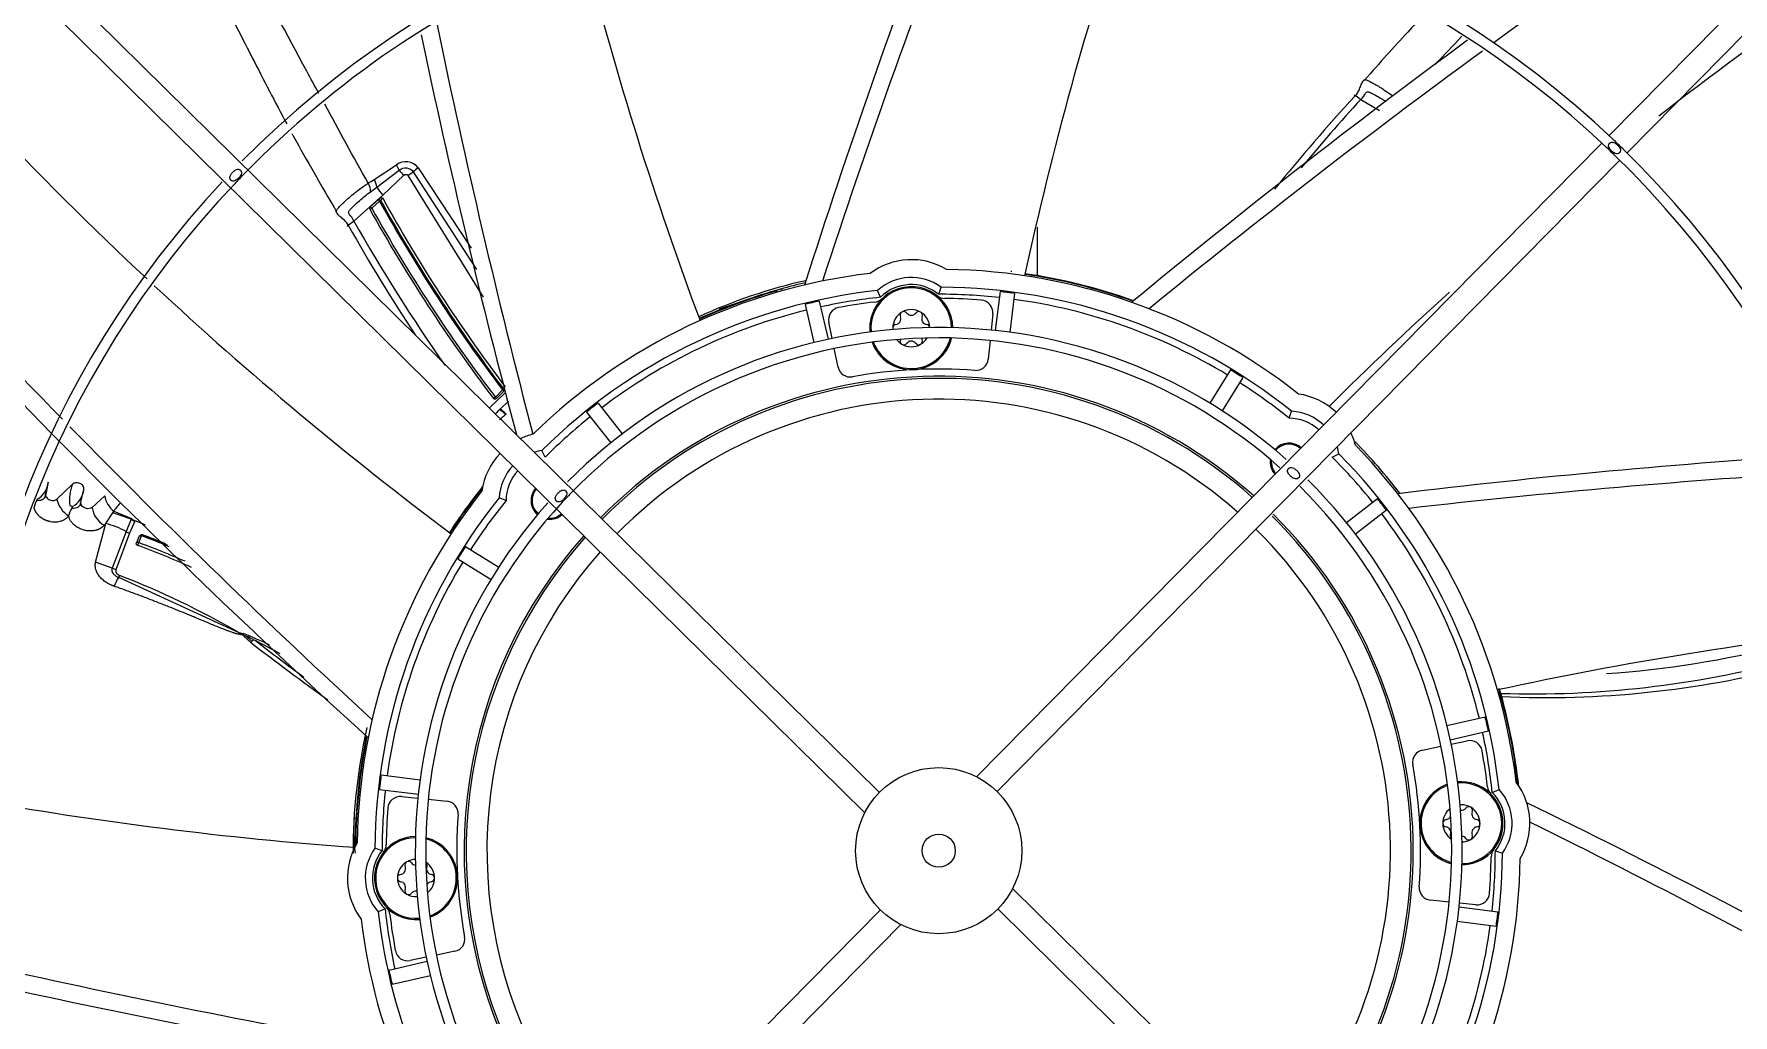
# Model space of a CAD drawing. Header units: millimetres. Extents: x 113490 to 142599, y -20467 to 115.
# Drawn here: x 122741.5 to 123150.5, y -10328.6 to -10092.3 of the extents above; entities that cross this region are included whole.
import ezdxf

# ---------------------------------------------------------------- set-up
doc = ezdxf.new("R2010")
doc.units = ezdxf.units.MM
doc.layers.add('DV3_0', color=7, linetype='Continuous')

msp = doc.modelspace()

# ---------------------------------------------------------------- linework, layer by layer
at = {"layer": 'DV3_0', "color": 7, "linetype": 'Continuous', "lineweight": 15}
for p, q in [((122599.01, -9942.2), (122941.44, -10279.87)), ((122945, -10274.95), (122606.7, -9941.35)), ((123273.36, -9961.9), (123120.62, -10116.79)), ((123124.94, -10120.95), (123277.66, -9966.08)), ((123060.85, -10108.08), (123065.33, -10110.72)), ((123118.86, -10118.57), (122968.36, -10271.19)), ((122973.28, -10274.75), (123123.19, -10122.73)), ((122823.32, -10127.36), (122828.69, -10123.81)), ((122823.97, -10129.23), (122829.33, -10125.08)), ((122825.41, -10131.1), (122830.5, -10126.33)), ((122831.43, -10126.36), (122849.58, -10155.67)), ((122832.72, -10125.48), (122847.95, -10148.99)), ((122833.94, -10124.57), (122846.71, -10143.89)), ((122822.44, -10130.33), (122823.97, -10129.23)), ((122818.46, -10137.37), (122825.41, -10131.1)), ((122822.41, -10133.87), (122824.29, -10132.14)), ((122822.77, -10134.29), (122824.64, -10132.57)), ((122824.64, -10132.57), (122824.9, -10132.4)), ((122824.9, -10132.4), (122825.39, -10131.88)), ((122983.05, -10150.52), (122983.05, -10138.81)), ((122917.64, -10154.77), (122906.4, -10158.56)), ((122945.23, -10155.72), (122944.48, -10154.09)), ((122959.24, -10154.99), (122959.81, -10153.29)), ((122974.01, -10154.36), (122972.86, -10163.73)), ((122977.48, -10154.79), (122976.33, -10164.15)), ((122927.07, -10157.43), (122929.19, -10166.63)), ((122930.48, -10156.64), (122932.6, -10165.84)), ((122933.58, -10165.63), (122932.77, -10161.75)), ((122972.26, -10159.68), (122971.86, -10163.62)), ((122971.61, -10166.11), (122971.16, -10170.63)), ((122935.01, -10172.52), (122934.09, -10168.08)), ((123029.52, -10173.21), (123024.52, -10181.22)), ((123032.49, -10175.07), (123027.49, -10183.07)), ((122854.84, -10178.74), (122851.1, -10182.35)), ((122854.24, -10177.99), (122852.52, -10179.76)), ((122854.53, -10178.31), (122852.8, -10180.09)), ((122855.67, -10180.74), (122853.66, -10182.64)), ((122855.08, -10183.83), (122854.98, -10183.95)), ((122874.48, -10183.35), (122880.29, -10190.79)), ((122877.24, -10181.2), (122883.05, -10188.63)), ((123043.57, -10184.85), (123044.19, -10183.17)), ((122864.48, -10194.24), (122863.69, -10192.63)), ((123053.99, -10194.24), (123055.6, -10193.44)), ((122744.87, -10200.22), (122744.27, -10203.11)), ((122742.23, -10204.34), (122742.13, -10204.55)), ((122744.05, -10203.98), (122744.52, -10201.74)), ((122746.99, -10204.3), (122750.72, -10200.74)), ((122752.54, -10205.85), (122753.06, -10203.56)), ((122752.75, -10205.07), (122753.43, -10202)), ((122758.53, -10203.56), (122755.45, -10206.33)), ((122855.1, -10204.66), (122853.42, -10204.04)), ((123064.88, -10204.23), (123057.44, -10210.05)), ((122750.07, -10205.83), (122750.72, -10206.12)), ((122750.72, -10206.12), (122750.54, -10206.48)), ((122758.71, -10210.22), (122760.41, -10207.65)), ((122760.68, -10207.22), (122764.92, -10209.01)), ((123067.03, -10206.99), (123059.6, -10212.8)), ((122763.66, -10212.15), (122760.24, -10220.94)), ((122764.44, -10212.56), (122761.16, -10221.35)), ((122764.87, -10209.15), (122763.66, -10212.15)), ((122765.69, -10209.62), (122764.44, -10212.56)), ((122764.92, -10209.01), (122764.87, -10209.15)), ((122764.93, -10208.97), (122764.92, -10209.01)), ((122765.72, -10209.54), (122765.69, -10209.62)), ((122765.73, -10209.53), (122765.72, -10209.54)), ((122766.1, -10214.95), (122766.8, -10213.34)), ((122766.66, -10214.79), (122767.36, -10213.18)), ((122767.43, -10213.05), (122767.54, -10212.89)), ((122845.32, -10215.74), (122853.32, -10220.74)), ((122760.24, -10220.94), (122756.3, -10219.49)), ((122761.16, -10221.35), (122760.24, -10220.94)), ((122843.46, -10218.71), (122851.47, -10223.71)), ((122762.07, -10222.69), (122761.78, -10223.16)), ((122791.91, -10237.16), (122792.08, -10237.39)), ((122792.19, -10237.2), (122792.27, -10237.29)), ((122792.19, -10237.2), (122792.34, -10237.26)), ((122792.34, -10237.26), (122792.5, -10237.32)), ((122792.5, -10237.32), (122793.88, -10238.61)), ((122792.08, -10237.39), (122793.62, -10238.83)), ((123090.8, -10256.82), (123081.6, -10258.94)), ((123091.59, -10260.23), (123082.39, -10262.35)), ((123075.71, -10264.76), (123080.15, -10263.84)), ((123082.6, -10263.33), (123086.48, -10262.52)), ((122825.03, -10270.75), (122834.4, -10271.9)), ((122824.61, -10274.22), (122833.98, -10275.37)), ((122829.93, -10275.97), (122833.87, -10276.37)), ((122836.36, -10276.62), (122840.87, -10277.07)), ((123092.5, -10274.99), (123094.14, -10274.23)), ((122825.24, -10288.99), (122823.54, -10288.42)), ((123093.24, -10288.99), (123094.94, -10289.57)), ((123286.33, -10603.11), (122977.04, -10298.11)), ((123082.12, -10301.36), (123077.6, -10300.91)), ((123093.87, -10303.76), (123084.5, -10302.61)), ((123088.55, -10302.01), (123084.6, -10301.61)), ((122945.2, -10303.23), (122611.6, -10641.53)), ((122612.45, -10649.21), (122950.11, -10306.79)), ((122825.97, -10303), (122824.34, -10303.75)), ((122973.48, -10303.03), (123282.15, -10607.41)), ((123093.44, -10307.23), (123084.07, -10306.08)), ((122835.88, -10314.65), (122832, -10315.46)), ((122842.77, -10313.22), (122838.33, -10314.14)), ((122826.89, -10317.75), (122836.09, -10315.63)), ((122827.68, -10321.16), (122836.87, -10319.04))]:
    msp.add_line(p, q, dxfattribs=at)
at = {"layer": 'DV3_0', "color": 7, "linetype": 'Continuous', "lineweight": 20}
for p, q in [((122831.43, -10126.36), (122832.72, -10125.48)), ((122976.74, -10149.58), (122976.74, -10149.38)), ((122920.07, -10154.21), (122920.03, -10154.07)), ((122853.66, -10182.64), (122853.52, -10182.78)), ((122760.4, -10207.65), (122760.68, -10207.22)), ((122764.87, -10209.15), (122760.41, -10207.65)), ((122756.3, -10219.49), (122758.71, -10210.22)), ((122761.78, -10223.16), (122790.78, -10236.48)), ((122790.78, -10236.48), (122790.77, -10236.89)), ((122790.78, -10236.48), (122791.32, -10236.78)), ((122790.78, -10236.48), (122791.88, -10236.69)), ((122791.32, -10236.78), (122791.87, -10237.09)), ((122791.87, -10237.09), (122791.88, -10236.69)), ((122791.87, -10237.09), (122791.91, -10237.16)), ((122792.01, -10237.14), (122791.91, -10237.16)), ((122792.01, -10237.14), (122792.19, -10237.2)), ((122792.27, -10237.29), (122792.08, -10237.39)), ((122792.34, -10237.26), (122792.27, -10237.29)), ((122793.88, -10238.61), (122793.62, -10238.83)), ((122794.37, -10238.18), (122794.74, -10238.37))]:
    msp.add_line(p, q, dxfattribs=at)
at = {"layer": 'DV3_0', "color": 7, "linetype": 'Continuous', "lineweight": 15}
for radius in [20, 4]:
    msp.add_circle((122959.24, -10288.99), radius, dxfattribs=at)
for centre, radius, start, end in [((122959.24, -10288.99), 551.5, 105.4775, 164.5225), ((122959.24, -10288.99), 551.5, 15.4775, 74.5225), ((124224.63, -11647.12), 1921.39, 122.74609, 126.08801), ((122959.24, -10288.99), 236, 46.5586, 135.2674), ((122959.24, -10288.99), 233.5, 90, 135.7261), ((124680.83, -10712.04), 1840.9, 159.13473, 162.31372), ((124758.01, -10747.41), 1921.39, 158.90776, 161.94183), ((122959.24, -10288.99), 233.5, 46.5418, 90), ((123668.25, -10800.46), 872.22, 121.56134, 127.88902), ((123832.24, -10335.96), 872.25, 161.57137, 167.7255), ((123364.63, -9514.4), 872.25, 219.6863, 226.90224), ((123719.05, -9856.53), 872.25, 194.34102, 200.4525), ((124636.57, -9714.08), 1841.22, 191.86002, 194.94133), ((124720.31, -9702.15), 1921.39, 191.64948, 194.66814), ((124178.82, -11575.64), 1840.9, 126.39449, 129.58672), ((124224.63, -11647.12), 1921.39, 126.18988, 129.21483), ((124123.48, -8843.21), 1921.39, 220.9289, 224.29797), ((124059.25, -8898.73), 1840.9, 220.96503, 227.76772), ((123361.32, -10386.86), 411.46, 137.1813, 141.3215), ((123371.1, -10392.88), 421.15, 137.4489, 140.4249), ((122959.24, -10288.99), 236, 45.7307, 46.5586), ((122959.24, -10288.99), 233.5, 45.8392, 46.5418), ((122959.24, -10288.99), 233.5, 316.4663, 45.8392), ((122959.24, -10288.99), 236, 45.7088, 45.7307), ((122959.24, -10288.99), 236, 317.0271, 45.7088), ((122959.24, -10288.99), 233.5, 135.7261, 136.5342), ((122823.71, -10127.11), 5.97, 19.9095, 33.5903), ((122841.5, -10114.89), 15.87, 219.9344, 226.1383), ((122844.09, -10139.4), 17.97, 124.3919, 129.2551), ((122959.24, -10288.99), 236, 136.9648, 225.2631), ((122959.24, -10288.99), 233.5, 136.5342, 225.7814), ((122716.54, -9957.18), 200.9, 301.6287, 302.1063), ((122819.24, -10130.05), 3.21, 354.9769, 34.2701), ((122839.37, -10118.86), 18.56, 213.9567, 221.2472), ((122822.77, -10134.28), 0.539, 130.9762, 206.9336), ((123158.77, -9947.17), 385.12, 209.1088, 217.2094), ((122826.58, -10130.65), 5.27, 217.7216, 223.716), ((123159.04, -9946.84), 384.98, 209.1375, 217.2314), ((122827.02, -10130.23), 3.34, 214.9281, 224.3802), ((123159.95, -9946.43), 383.51, 209.0348, 217.1413), ((123159.79, -9946.66), 382.95, 209.013, 217.1255), ((123159.15, -9947.51), 381.29, 208.9171, 217.0601), ((123172.53, -9940.06), 406.98, 209.179, 213.5123), ((123181.67, -9932.38), 417.06, 209.4401, 215.09), ((122952.64, -10163.16), 16.5, 59.1138, 126.8862), ((122959.24, -10288.99), 140, 96.7677, 134.2323), ((122952.64, -10163.16), 12.2, 54.0148, 131.9852), ((122959.24, -10288.99), 140, 51.7677, 89.2323), ((122959.24, -10288.99), 140.5, 70.6035, 81.4839), ((123364.63, -9514.4), 872.25, 227.0594, 233.1795), ((122959.24, -10288.99), 135.7, 96.2429, 134.7571), ((122955.49, -10277.69), 129.1, 102.6466, 114.718), ((122959.24, -10288.99), 140.5, 106.2061, 114.2129), ((122959.24, -10288.99), 140.5, 103.2172, 105.6896), ((122952.64, -10163.16), 10, 0.7258, 185.2742), ((122952.64, -10163.16), 10.5, 51.1098, 134.8902), ((122960.75, -10153), 3, 231.432, 269.3637), ((122959.24, -10288.99), 134, 83.7483, 90.0009), ((122959.24, -10288.99), 135.7, 51.2429, 89.7571), ((123668.25, -10800.46), 872.22, 132.21456, 134.84001), ((122959.24, -10288.99), 134, 103.7483, 127.2517), ((122959.24, -10288.99), 134, 95.9991, 102.2517), ((122935.71, -10161.14), 3, 100.4277, 191.75), ((122959.24, -10288.99), 133, 96.6363, 100.4277), ((122943.52, -10153.9), 3, 276.6363, 314.568), ((122952.64, -10163.16), 4.47, 120, 180), ((122950.85, -10160.06), 0.895, 120, 202.4776), ((122952.64, -10163.16), 4.48, 90, 120), ((122950.85, -10160.06), 0.895, 37.5224, 120), ((122952.64, -10158.69), 1.36, 217.5224, 322.4776), ((122952.64, -10163.16), 4.47, 60, 90), ((122954.43, -10160.06), 0.895, 60, 142.4776), ((122952.64, -10163.16), 4.48, 1.9825, 60), ((122954.43, -10160.06), 0.895, 337.5224, 60), ((122959.24, -10288.99), 133, 85.5723, 89.3637), ((122969.27, -10159.38), 3, 354.25, 85.5723), ((122959.24, -10288.99), 134, 58.7483, 82.2517), ((122959.24, -10288.99), 126, 48.3991, 135.1791), ((122949.06, -10163.16), 0.895, 97.5224, 180), ((122952.64, -10163.16), 4.47, 180, 184.0175), ((122949.06, -10163.16), 0.895, 180, 200.2402), ((122948.77, -10160.93), 1.36, 277.5224, 22.4776), ((122956.52, -10160.93), 1.36, 157.5224, 262.4776), ((122956.22, -10163.16), 0.895, 9.9487, 82.4776), ((122959.24, -10288.99), 123.5, 90, 135.9997), ((122952.64, -10163.16), 10, 199.6905, 346.3095), ((122952.64, -10163.16), 4.47, 217.8113, 240), ((122950.85, -10166.26), 0.895, 157.5224, 240), ((122948.77, -10165.4), 1.36, 337.5224, 341.5363), ((122950.85, -10166.26), 0.895, 240, 322.4776), ((122952.64, -10163.16), 4.48, 240, 300), ((122952.64, -10167.64), 1.36, 37.5224, 142.4776), ((122954.43, -10166.26), 0.895, 217.5224, 300), ((122952.64, -10163.16), 4.48, 300, 328.1887), ((122954.43, -10166.26), 0.895, 300, 22.4776), ((122956.52, -10165.4), 1.36, 186.618, 202.4776), ((122959.24, -10288.99), 123.5, 48.3006, 90), ((122968.17, -10170.33), 3, 265.6946, 354.25), ((122959.24, -10288.99), 114.25, 48.4114, 135.4011), ((122959.24, -10288.99), 113.75, 48.4247, 135.4011), ((122937.95, -10171.91), 3, 191.75, 280.3054), ((122959.24, -10288.99), 116, 85.6946, 100.3054), ((122852.43, -10179.75), 0.498, 218.6541, 318.3291), ((122851.85, -10175), 3.83, 308.5921, 312.9567), ((122959.24, -10288.99), 134, 50.9991, 57.2517), ((123043.55, -10195.35), 16.5, 46.3964, 81.8862), ((122850.64, -10187.86), 5.84, 42.0523, 60.4649), ((122850.05, -10188.42), 6.81, 42.3918, 58.0521), ((123043.55, -10195.35), 12.2, 46.7471, 86.9852), ((124123.48, -8843.21), 1921.39, 224.37443, 227.39583), ((122959.24, -10288.99), 134, 128.7483, 135.0009), ((123043.55, -10195.35), 10.5, 46.9653, 89.8902), ((122865.6, -10204.68), 16.5, 104.1138, 115.0288), ((123043.55, -10195.35), 4.5, 49.0529, 138), ((123043.55, -10195.35), 4.25, 49.2681, 138.9663), ((123043.55, -10195.35), 12.2, 9.0148, 17.4816), ((123043.55, -10195.35), 16.5, 14.1138, 25.142), ((122959.24, -10288.99), 140.5, 37.8001, 44.5323), ((122959.24, -10288.99), 140, 6.7677, 44.2323), ((122865.6, -10204.68), 16.5, 136.3964, 171.8862), ((122865.6, -10204.68), 12.2, 136.7471, 176.9852), ((122865.6, -10204.68), 12.2, 99.0148, 107.4816), ((123043.55, -10195.35), 4.5, 172.604, 221.7492), ((123043.55, -10195.35), 4.25, 174.8173, 221.5341), ((122959.24, -10288.99), 134, 38.7483, 45.0009), ((122959.24, -10288.99), 135.7, 6.2429, 44.7571), ((123289.61, -12030.74), 1840.9, 93.67624, 96.85972), ((122739.69, -10199.81), 5.2, 299.2753, 355.4657), ((122865.6, -10204.68), 10.5, 136.9653, 179.8902), ((122959.24, -10288.99), 126, 318.4756, 45.1616), ((123289.5, -12115.65), 1921.39, 93.4677, 96.48783), ((122747.37, -10207.5), 6.02, 150.6073, 169.7649), ((122753.01, -10203.12), 6.14, 191.0857, 238.4637), ((122761.09, -10204.67), 11.09, 159.2633, 186.0082), ((122748.28, -10201.56), 5.17, 298.1501, 355.1477), ((122764.1, -10202.74), 5.64, 188.4366, 232.6429), ((122959.24, -10288.99), 140, 141.7677, 179.2323), ((122959.24, -10288.99), 135.7, 141.2429, 179.7571), ((122959.24, -10288.99), 140.5, 141.3912, 146.9012), ((122865.6, -10204.68), 4.5, 138, 228), ((122865.6, -10204.68), 4.25, 139.2681, 228.9663), ((122959.24, -10288.99), 123.5, 135.9997, 137.2092), ((122959.24, -10288.99), 123.5, 317.6348, 45.2819), ((122755.83, -10209.65), 6.17, 149.0264, 167.8628), ((122761.23, -10205.58), 5.82, 187.3222, 240.049), ((122959.24, -10288.99), 126, 138.321, 225.2028), ((122959.24, -10288.99), 123.5, 137.2092, 226.1082), ((122959.24, -10288.99), 134, 140.9991, 147.2517), ((122865.6, -10204.68), 4.5, 263.0148, 311.7492), ((122865.6, -10204.68), 4.25, 264.8173, 311.5341), ((122959.24, -10288.99), 113.75, 318.4247, 45.086), ((122959.24, -10288.99), 114.25, 0, 45.1695), ((122959.24, -10288.99), 134, 13.7483, 37.2517), ((122914.59, -10357.26), 214.29, 136.6703, 136.8213), ((122681.67, -10423), 229.43, 67.8122, 68.5066), ((122771.33, -10216.9), 5.12, 155.7254, 163.7053), ((122690.22, -10419.55), 217.85, 65.8506, 69.5295), ((122690.36, -10419.28), 218.26, 66.3808, 69.5382), ((122767.26, -10213.5), 0.483, 68.6251, 160.5796), ((122768.19, -10213.54), 0.903, 146.9279, 156.6786), ((122691.49, -10414.99), 215.6, 67.4926, 69.3956), ((122691.64, -10414.44), 215.18, 67.5838, 69.3759), ((122692.01, -10412.97), 213.86, 67.6827, 69.3175), ((122959.24, -10288.99), 114.25, 138.4114, 204.5312), ((122959.24, -10288.99), 113.75, 138.4247, 203.2684), ((122959.24, -10288.99), 134, 148.7483, 172.2517), ((122792.11, -10239.7), 34.54, 151.3925, 155.3449), ((122791.02, -10240.12), 3.15, 71.5892, 74.3028), ((123279.17, -11102.61), 872.25, 96.10944, 102.2715), ((123104.98, -10016.98), 229.83, 273.7436, 284.4718), ((123102.03, -10010.5), 240.73, 268.2172, 284.865), ((123105.47, -10016.41), 235.71, 267.3918, 284.4925), ((122959.24, -10288.99), 140.5, 6.3104, 16.1431), ((122950.87, -10288.92), 132.6, 167.1218, 180.2811), ((122959.24, -10288.99), 140.5, 168.7601, 179.5273), ((122959.24, -10288.99), 134, 5.9991, 12.2517), ((123076.32, -10267.7), 3, 101.75, 190.3054), ((123087.09, -10265.46), 3, 10.4277, 101.75), ((122959.24, -10288.99), 133, 6.6363, 10.4277), ((122959.24, -10288.99), 116, 355.6946, 10.3054), ((123085.07, -10282.4), 10, 109.6905, 256.3095), ((123085.07, -10282.4), 10, 0, 95.2742), ((123094.33, -10273.27), 3, 186.6363, 224.568), ((123085.07, -10282.4), 16.5, 329.1138, 36.8862), ((122881.5, -9418.2), 872.25, 259.76861, 265.86893), ((122959.24, -10288.99), 134, 173.7483, 180.0009), ((122829.63, -10278.95), 3, 84.25, 175.5723), ((122840.57, -10280.06), 3, 355.6946, 84.25), ((123085.07, -10282.4), 4.48, 90, 94.0175), ((123085.07, -10282.4), 4.47, 60, 90), ((123085.07, -10282.4), 10.5, 321.1098, 44.8902), ((123085.07, -10282.4), 12.2, 324.0148, 41.9852), ((122295.29, -11933.2), 1841.3, 60.95292, 64.05747), ((122861.91, -10284.22), 43.48, 175.7427, 187.0743), ((122959.24, -10288.99), 133, 175.5723, 179.3637), ((122959.24, -10288.99), 116, 175.6946, 190.3054), ((123085.07, -10282.4), 4.48, 127.8113, 180), ((123081.49, -10282.4), 0.895, 97.5224, 180), ((123081.19, -10280.16), 1.36, 277.5224, 338.4565), ((123085.07, -10277.92), 1.36, 261.428, 322.4776), ((123086.86, -10279.3), 0.895, 60, 142.4776), ((123085.07, -10282.4), 4.47, 0, 60), ((123086.86, -10279.3), 0.895, 337.5224, 60), ((123088.94, -10280.16), 1.36, 157.5224, 262.4776), ((123088.65, -10282.4), 0.895, 0, 82.4776), ((122249.55, -12004.18), 1921.33, 60.74083, 63.6758), ((122833.41, -10295.58), 10, 90, 275.2742), ((122833.41, -10295.58), 10, 0, 76.3095), ((123085.07, -10282.4), 4.48, 180, 238.1887), ((123081.49, -10282.4), 0.895, 180, 262.4776), ((123081.19, -10284.63), 1.36, 337.5224, 82.4776), ((123083.28, -10285.5), 0.895, 157.5224, 230.5125), ((123085.07, -10282.4), 10, 270, 0), ((123085.07, -10286.87), 1.36, 37.5224, 84.745), ((123085.07, -10282.4), 4.48, 271.9825, 300), ((123086.86, -10285.5), 0.895, 217.5224, 300), ((123085.07, -10282.4), 4.48, 300, 0), ((123086.86, -10285.5), 0.895, 300, 22.4776), ((123088.94, -10284.63), 1.36, 97.5224, 202.4776), ((123088.65, -10282.4), 0.895, 277.5224, 0), ((122833.41, -10295.58), 16.5, 149.1138, 216.8862), ((122833.41, -10295.58), 12.2, 144.0148, 221.9852), ((122833.41, -10295.58), 10.5, 141.1098, 224.8902), ((122823.25, -10287.48), 3, 321.432, 359.3637), ((122959.24, -10288.99), 114.25, 318.4114, 0), ((122959.24, -10288.99), 135.7, 321.2429, 359.7571), ((122959.24, -10288.99), 133, 355.5723, 359.3637), ((123095.23, -10290.5), 3, 141.432, 179.3637), ((122959.24, -10288.99), 134, 353.7483, 0.0009), ((122833.41, -10295.58), 4.47, 120, 180), ((122829.54, -10293.35), 1.36, 277.5224, 22.4776), ((122831.62, -10292.48), 0.895, 120, 202.4776), ((122833.41, -10295.58), 4.48, 91.9825, 120), ((122831.62, -10292.48), 0.895, 37.5224, 120), ((122833.41, -10291.11), 1.36, 217.5224, 264.745), ((122833.41, -10295.58), 4.48, 0, 58.1887), ((122835.2, -10292.48), 0.895, 337.5224, 50.5125), ((122837.29, -10293.35), 1.36, 157.5224, 262.4776), ((122959.24, -10288.99), 140, 321.7677, 359.2323), ((122829.83, -10295.58), 0.895, 97.5224, 180), ((122833.41, -10295.58), 4.47, 180, 240), ((122829.83, -10295.58), 0.895, 180, 262.4776), ((122829.54, -10297.82), 1.36, 337.5224, 82.4776), ((122831.62, -10298.69), 0.895, 157.5224, 240), ((122833.41, -10300.06), 1.36, 81.428, 142.4776), ((122837.29, -10297.82), 1.36, 97.5224, 158.4565), ((122833.41, -10295.58), 4.48, 307.8113, 0), ((122833.41, -10295.58), 10, 289.6905, 0), ((122836.99, -10295.58), 0.895, 0, 82.4776), ((122836.99, -10295.58), 0.895, 277.5224, 0), ((123077.9, -10297.92), 3, 175.6946, 264.25), ((122824.15, -10304.71), 3, 6.6363, 44.568), ((122831.62, -10298.69), 0.895, 240, 322.4776), ((122833.41, -10295.58), 4.48, 240, 274.0175), ((123088.85, -10299.03), 3, 264.25, 355.5723), ((122959.24, -10288.99), 140, 186.7677, 203.7505), ((122959.24, -10288.99), 135.7, 186.2429, 202.9304), ((122959.24, -10288.99), 134, 185.9991, 192.2517), ((122959.24, -10288.99), 133, 186.6363, 190.4277), ((122842.16, -10310.28), 3, 281.75, 10.3054), ((122959.24, -10288.99), 134, 328.7483, 352.2517), ((122831.39, -10312.52), 3, 190.4277, 281.75), ((123157.03, -8443.29), 1921.39, 257.09501, 260.12283), ((123133, -8524.72), 1840.9, 257.29812, 260.49472)]:
    msp.add_arc(centre, radius, start, end, dxfattribs=at)
at = {"layer": 'DV3_0', "color": 7, "linetype": 'Continuous', "lineweight": 20}
for centre, radius, start, end in [((122830.93, -10126.84), 3.77, 37.022, 126.4642), ((122819.74, -10129.65), 4.25, 5.7332, 32.7349), ((122959.24, -10288.99), 140.35, 70.5208, 81.4905), ((122959.24, -10288.99), 140.35, 106.2061, 114.1302), ((122952.64, -10163.16), 9.71, 0.7926, 185.2074), ((122952.64, -10163.16), 9.71, 200.0694, 345.9306), ((122959.24, -10288.99), 108.75, 48.5638, 135.4011), ((122959.24, -10288.99), 140.35, 141.5068, 146.9448), ((122769.82, -10213.02), 10.82, 133.4767, 147.5853), ((122754.08, -10229.43), 19.76, 61.0068, 76.4573), ((122765.41, -10209.74), 2.98, 233.9494, 251.079), ((122766.69, -10206.92), 2.88, 230.996, 249.7015), ((122766.96, -10206.81), 3, 227.0792, 245.6013), ((122767, -10206.86), 2.96, 225.694, 244.6308), ((122959.24, -10288.99), 108.75, 318.5638, 45.4011), ((122959.24, -10288.99), 108.75, 138.5638, 206.9605), ((122686.94, -10415.91), 207.31, 59.9431, 68.752), ((122761.82, -10395.82), 161.55, 79.2786, 79.6761), ((122738.26, -10368.35), 142.16, 65.0797, 67.84), ((122777.85, -10271.78), 37.44, 63.8071, 66.9621), ((123250.56, -9645.38), 748.98, 232.40465, 234.17794), ((123298.25, -9584.75), 825.07, 232.3917, 233.40913), ((122699.44, -10420.98), 205.99, 60.5447, 62.4419), ((122959.24, -10288.99), 140.35, 6.5068, 15.9471), ((122959.24, -10288.99), 140.35, 168.7119, 179.5033), ((123085.07, -10282.4), 9.71, 110.0694, 255.9306), ((123085.07, -10282.4), 9.71, 0, 95.2074), ((122833.41, -10295.58), 9.71, 90, 275.2074), ((122833.41, -10295.58), 9.71, 0, 75.9306), ((123085.07, -10282.4), 9.71, 270.7926, 0), ((122833.41, -10295.58), 9.71, 290.0694, 0)]:
    msp.add_arc(centre, radius, start, end, dxfattribs=at)
at = {"layer": 'DV3_0', "color": 7, "linetype": 'Continuous', "lineweight": 15}
for centre, major_axis, ratio, start_param, end_param in [((122967.99, -10334.13), (-35.58, 183.06), 0.866796, 0.070986, 0.078814), ((122975.25, -10158.6), (21.65, -2.66), 0.186545, 1.490488, 1.651105), ((122929.69, -10160.99), (21.26, 4.91), 0.186545, 1.490488, 1.651105), ((123028.85, -10177.58), (18.5, -11.56), 0.186545, 1.490488, 1.651105), ((122878.36, -10185.47), (17.19, 13.43), 0.186545, 1.490488, 1.651105), ((123062.76, -10208.11), (13.43, -17.19), 0.186545, 1.490488, 1.651105), ((122847.83, -10219.37), (11.56, 18.5), 0.186545, 1.490488, 1.651105), ((123087.24, -10259.44), (4.91, -21.26), 0.186545, 1.490488, 1.651105), ((122828.85, -10272.98), (2.66, 21.65), 0.186545, 1.490488, 1.651105), ((123089.63, -10305), (-2.66, -21.65), 0.186545, 1.490488, 1.651105), ((122831.23, -10318.54), (-4.91, 21.26), 0.186545, 1.490488, 1.651105)]:
    msp.add_ellipse(centre, major_axis=major_axis, ratio=ratio, start_param=start_param, end_param=end_param, dxfattribs=at)
at = {"layer": 'DV3_0', "color": 7, "linetype": 'Continuous', "lineweight": 20}
for centre, major_axis, ratio, start_param, end_param in [((122920.16, -10154.55), (-0.14, 0.48), 0.498451, 4.711945, 6.283185), ((122920.16, -10154.55), (-0.353, 0.354), 0.432332, 4.479982, 5.381811), ((122921.38, -10154.21), (-0.135, 0.481), 0.498743, 4.711945, 6.283185), ((122801.04, -10212.9), (-22.75, -32.05), 0.299104, 0.877808, 0.898526)]:
    msp.add_ellipse(centre, major_axis=major_axis, ratio=ratio, start_param=start_param, end_param=end_param, dxfattribs=at)
at = {"layer": 'DV3_0', "color": 7, "linetype": 'Continuous', "lineweight": 15}
for points, knots in [([(122746.47, -10020.47), (122747.72, -10022), (122753.21, -10028.86), (122762.73, -10041.87), (122774.02, -10060.03), (122784.3, -10079.1), (122793.45, -10097), (122799.52, -10108.76), (122802.3, -10113.93)], [0.2450626, 0.2450626, 0.2450626, 0.2450626, 0.2785483, 0.3937658, 0.5184271, 0.640965, 0.7604313, 0.861417, 0.861417, 0.861417, 0.861417]), ([(122810.04, -10106.65), (122809.06, -10104.85), (122808.08, -10103.04), (122802.31, -10092.33), (122797.56, -10083.48), (122787.76, -10066.14), (122782.71, -10057.66), (122771.88, -10041.45), (122766.08, -10033.74), (122757.25, -10023.01), (122754.46, -10019.74), (122751.62, -10016.53)], [0.0997666, 0.0997666, 0.0997666, 0.0997666, 0.125, 0.125, 0.25, 0.25, 0.375, 0.375, 0.5, 0.5, 0.5559137, 0.5559137, 0.5559137, 0.5559137]), ([(123076.32, -10087.38), (123074.9, -10088.88), (123069.98, -10094.11), (123065.49, -10099.19), (123061.69, -10103.49)], [0.8765408, 0.8765408, 0.8765408, 0.8765408, 0.9116272, 1, 1, 1, 1]), ([(123059.52, -10107.2), (123059.64, -10107.05), (123059.88, -10106.77), (123060.18, -10106.3), (123060.44, -10105.8), (123060.66, -10105.29), (123060.96, -10104.53), (123061.31, -10103.65), (123061.71, -10103.24), (123062.25, -10103.36), (123063.05, -10103.73), (123064.14, -10104.34), (123065.46, -10105.13), (123066.85, -10106.02), (123067.96, -10106.77), (123068.55, -10107.19), (123068.65, -10107.26)], [0, 0, 0, 0, 0.0308823, 0.0618034, 0.0937273, 0.1276085, 0.1643607, 0.2562228, 0.3477186, 0.4000812, 0.475582, 0.5732089, 0.6560123, 0.760322, 0.8589949, 0.8797353, 0.8797353, 0.8797353, 0.8797353]), ([(123060.85, -10108.08), (123061.45, -10107.62), (123061.74, -10106.97), (123062.15, -10106.37), (123062.29, -10106.24), (123062.56, -10106.2), (123062.64, -10106.21), (123062.86, -10106.27), (123063.01, -10106.33), (123063.53, -10106.56), (123063.97, -10106.8), (123064.86, -10107.3), (123065.34, -10107.58), (123066.2, -10108.11), (123066.58, -10108.35), (123066.97, -10108.6)], [0, 0, 0, 0, 0.25, 0.25, 0.375, 0.375, 0.4375, 0.4375, 0.5, 0.5, 0.625, 0.625, 0.75, 0.75, 0.850587, 0.850587, 0.850587, 0.850587]), ([(123059.52, -10107.2), (123059.24, -10106.91), (123059.24, -10106.85), (123059.78, -10107.2), (123060.31, -10107.62), (123060.85, -10108.08)], [0, 0, 0, 0, 0.5, 0.5, 1, 1, 1, 1]), ([(122803.55, -10116.26), (122803.66, -10116.46), (122807.05, -10122.68), (122810.44, -10128.51), (122814.33, -10135.22)], [0.8766299, 0.8766299, 0.8766299, 0.8766299, 0.8805474, 1, 1, 1, 1]), ([(123123.11, -10120.9), (123123.06, -10120.94), (123122.97, -10121.02), (123122.73, -10121.14), (123122.33, -10121.17), (123121.9, -10120.99), (123121.51, -10120.73), (123121.2, -10120.45), (123120.92, -10120.15), (123120.64, -10119.78), (123120.46, -10119.36), (123120.49, -10118.97), (123120.6, -10118.74), (123120.68, -10118.65), (123120.72, -10118.6)], [0, 0, 0, 0, 0.040488, 0.081902, 0.180627, 0.320355, 0.409206, 0.504808, 0.600124, 0.687341, 0.822717, 0.918807, 0.959755, 1, 1, 1, 1]), ([(123120.72, -10118.6), (123120.76, -10118.56), (123120.85, -10118.48), (123121.09, -10118.36), (123121.49, -10118.32), (123121.93, -10118.5), (123122.32, -10118.77), (123122.63, -10119.04), (123122.91, -10119.34), (123123.18, -10119.71), (123123.37, -10120.13), (123123.34, -10120.53), (123123.23, -10120.76), (123123.15, -10120.85), (123123.11, -10120.9)], [0, 0, 0, 0, 0.040529, 0.082096, 0.181604, 0.321297, 0.409637, 0.504692, 0.598943, 0.685714, 0.821727, 0.918717, 0.959765, 1, 1, 1, 1]), ([(122788.85, -10127.51), (122788.81, -10127.47), (122788.73, -10127.38), (122788.61, -10127.14), (122788.57, -10126.73), (122788.75, -10126.3), (122789.01, -10125.91), (122789.29, -10125.6), (122789.59, -10125.32), (122789.96, -10125.05), (122790.38, -10124.86), (122790.77, -10124.89), (122791.01, -10125), (122791.1, -10125.08), (122791.15, -10125.12)], [0, 0, 0, 0, 0.040529, 0.082096, 0.181604, 0.321297, 0.409637, 0.504692, 0.598943, 0.685714, 0.821727, 0.918717, 0.959765, 1, 1, 1, 1]), ([(122791.15, -10125.12), (122791.19, -10125.17), (122791.27, -10125.26), (122791.38, -10125.5), (122791.42, -10125.9), (122791.24, -10126.33), (122790.98, -10126.72), (122790.7, -10127.03), (122790.4, -10127.31), (122790.03, -10127.58), (122789.61, -10127.77), (122789.22, -10127.74), (122788.99, -10127.63), (122788.89, -10127.55), (122788.85, -10127.51)], [0, 0, 0, 0, 0.040488, 0.081902, 0.180627, 0.320355, 0.409206, 0.504808, 0.600124, 0.687341, 0.822717, 0.918807, 0.959755, 1, 1, 1, 1]), ([(122817.2, -10138.48), (122817.1, -10138.32), (122816.9, -10138), (122816.55, -10137.56), (122816.16, -10137.16), (122815.74, -10136.79), (122815.11, -10136.26), (122814.38, -10135.61), (122814.12, -10135.06), (122814.4, -10134.53), (122815.01, -10133.83), (122815.93, -10132.93), (122817.11, -10131.88), (122818.39, -10130.8), (122819.72, -10129.75), (122820.87, -10128.9), (122821.58, -10128.44), (122821.89, -10128.24)], [0, 0, 0, 0, 0.030477, 0.061058, 0.092665, 0.126219, 0.162611, 0.254997, 0.347179, 0.400187, 0.476873, 0.57601, 0.660009, 0.765175, 0.861951, 0.939416, 1, 1, 1, 1]), ([(122818.46, -10137.37), (122818.21, -10136.66), (122817.67, -10136.18), (122817.23, -10135.58), (122817.15, -10135.39), (122817.19, -10135.11), (122817.23, -10135.03), (122817.35, -10134.83), (122817.45, -10134.7), (122817.84, -10134.26), (122818.2, -10133.91), (122818.96, -10133.2), (122819.37, -10132.82), (122820.65, -10131.71), (122821.55, -10130.98), (122822.44, -10130.33)], [0, 0, 0, 0, 0.25, 0.25, 0.375, 0.375, 0.4375, 0.4375, 0.5, 0.5, 0.625, 0.625, 0.75, 0.75, 1, 1, 1, 1]), ([(122824.29, -10132.14), (122824.32, -10132.12), (122824.37, -10132.07), (122824.45, -10132.01), (122824.57, -10131.93), (122824.73, -10131.84), (122824.91, -10131.77), (122825.1, -10131.73), (122825.26, -10131.75), (122825.35, -10131.82), (122825.38, -10131.86), (122825.39, -10131.87), (122825.39, -10131.88)], [0, 0, 0, 0, 0.082418, 0.164586, 0.246739, 0.441628, 0.591306, 0.720285, 0.890976, 0.951176, 0.974103, 1, 1, 1, 1]), ([(122824.29, -10132.14), (122824.35, -10132.1), (122824.46, -10132.1), (122824.69, -10132.2), (122824.81, -10132.29), (122824.9, -10132.4)], [0, 0, 0, 0, 0.5, 0.5, 1, 1, 1, 1]), ([(122817.2, -10138.48), (122816.84, -10138.64), (122816.79, -10138.6), (122817.29, -10138.15), (122817.84, -10137.75), (122818.46, -10137.37)], [0, 0, 0, 0, 0.5, 0.5, 1, 1, 1, 1]), ([(122852.52, -10179.76), (122852.49, -10179.78), (122852.46, -10179.81), (122852.4, -10179.85), (122852.34, -10179.9), (122852.28, -10179.94), (122852.18, -10180.01), (122852.08, -10180.06), (122852.06, -10180.07), (122852.04, -10180.07)], [0, 0, 0, 0, 0.118741, 0.212559, 0.283639, 0.421785, 0.534533, 0.779247, 1, 1, 1, 1]), ([(122852.52, -10179.76), (122852.61, -10179.86), (122852.69, -10179.94), (122852.8, -10180.06), (122852.82, -10180.09), (122852.8, -10180.09)], [0, 0, 0, 0, 0.5, 0.5, 1, 1, 1, 1]), ([(122854.24, -10177.99), (122854.25, -10178), (122854.28, -10178.03), (122854.32, -10178.08), (122854.37, -10178.12), (122854.42, -10178.18), (122854.47, -10178.23), (122854.51, -10178.27), (122854.53, -10178.3), (122854.54, -10178.31), (122854.54, -10178.31), (122854.53, -10178.31)], [0, 0, 0, 0, 0.076843, 0.163202, 0.25872, 0.354249, 0.510247, 0.649933, 0.755807, 0.887991, 1, 1, 1, 1]), ([(122853.52, -10182.78), (122853.49, -10182.81), (122853.4, -10182.9), (122853.18, -10183.12), (122852.88, -10183.43), (122852.63, -10183.67), (122852.52, -10183.78)], [0, 0, 0, 0, 0.0235394, 0.05482, 0.1460797, 0.2223207, 0.2223207, 0.2223207, 0.2223207]), ([(122854.98, -10183.95), (122854.95, -10183.97), (122854.84, -10184.07), (122854.59, -10184.3), (122854.25, -10184.61), (122853.88, -10184.95), (122853.64, -10185.16), (122853.52, -10185.27)], [0, 0, 0, 0, 0.0100853, 0.038495, 0.0864308, 0.1292051, 0.1745933, 0.1745933, 0.1745933, 0.1745933]), ([(122753.43, -10202), (122753.46, -10201.88), (122753.46, -10201.6), (122753.29, -10201.18), (122752.94, -10200.81), (122752.48, -10200.53), (122751.96, -10200.39), (122751.47, -10200.39), (122751.05, -10200.5), (122750.82, -10200.65), (122750.72, -10200.74)], [0, 0, 0, 0, 0.124936, 0.249948, 0.37496, 0.499972, 0.624983, 0.749995, 0.875007, 1, 1, 1, 1]), ([(123045.87, -10199.23), (123045.82, -10199.27), (123045.73, -10199.35), (123045.49, -10199.46), (123045.09, -10199.5), (123044.65, -10199.32), (123044.26, -10199.05), (123043.85, -10198.7), (123043.44, -10198.24), (123043.2, -10197.71), (123043.22, -10197.32), (123043.33, -10197.09), (123043.41, -10197), (123043.45, -10196.95)], [0, 0, 0, 0, 0.040646, 0.082274, 0.181944, 0.323646, 0.41357, 0.509807, 0.690903, 0.824258, 0.919018, 0.959797, 1, 1, 1, 1]), ([(123043.45, -10196.95), (123043.5, -10196.91), (123043.59, -10196.83), (123043.83, -10196.71), (123044.24, -10196.67), (123044.68, -10196.85), (123045.08, -10197.11), (123045.39, -10197.38), (123045.67, -10197.68), (123045.94, -10198.05), (123046.13, -10198.46), (123046.1, -10198.85), (123045.99, -10199.09), (123045.91, -10199.18), (123045.87, -10199.23)], [0, 0, 0, 0, 0.040717, 0.082601, 0.183674, 0.325225, 0.413967, 0.5088, 0.602375, 0.688214, 0.822702, 0.918959, 0.959862, 1, 1, 1, 1]), ([(122742.13, -10204.55), (122742.18, -10204.56), (122742.26, -10204.58), (122742.4, -10204.59), (122742.53, -10204.6), (122742.66, -10204.6), (122742.79, -10204.59), (122742.91, -10204.58), (122743.04, -10204.56), (122743.16, -10204.53), (122743.27, -10204.5), (122743.38, -10204.46), (122743.49, -10204.42), (122743.59, -10204.36), (122743.68, -10204.31), (122743.77, -10204.24), (122743.86, -10204.17), (122743.93, -10204.1), (122744, -10204.02), (122744.06, -10203.93), (122744.12, -10203.84), (122744.17, -10203.75), (122744.21, -10203.65), (122744.24, -10203.55), (122744.26, -10203.44), (122744.27, -10203.33), (122744.28, -10203.22), (122744.28, -10203.15), (122744.27, -10203.11)], [0, 0, 0, 0, 0.036418, 0.072901, 0.109493, 0.146225, 0.183122, 0.220199, 0.257467, 0.29493, 0.332591, 0.370449, 0.408503, 0.446754, 0.485203, 0.523858, 0.562717, 0.601777, 0.641023, 0.680442, 0.720013, 0.759719, 0.799541, 0.839463, 0.879472, 0.919563, 0.959735, 1, 1, 1, 1]), ([(122744.27, -10203.11), (122744.27, -10203.17), (122744.25, -10203.3), (122744.28, -10203.57), (122744.43, -10203.91), (122744.78, -10204.27), (122745.25, -10204.53), (122745.77, -10204.66), (122746.26, -10204.65), (122746.61, -10204.55), (122746.85, -10204.42), (122746.94, -10204.34), (122746.99, -10204.3)], [0, 0, 0, 0, 0.059901, 0.12047, 0.249355, 0.384502, 0.523872, 0.659169, 0.781173, 0.892517, 0.946449, 1, 1, 1, 1]), ([(122867.2, -10204.78), (122867.16, -10204.73), (122867.08, -10204.64), (122866.96, -10204.4), (122866.92, -10203.99), (122867.1, -10203.54), (122867.36, -10203.15), (122867.63, -10202.84), (122867.93, -10202.55), (122868.29, -10202.28), (122868.71, -10202.1), (122869.1, -10202.13), (122869.34, -10202.24), (122869.43, -10202.32), (122869.47, -10202.36)], [0, 0, 0, 0, 0.040717, 0.082601, 0.183674, 0.325225, 0.413967, 0.5088, 0.602375, 0.688214, 0.822702, 0.918959, 0.959862, 1, 1, 1, 1]), ([(122869.47, -10202.36), (122869.51, -10202.4), (122869.6, -10202.49), (122869.71, -10202.73), (122869.75, -10203.14), (122869.57, -10203.58), (122869.3, -10203.97), (122868.95, -10204.38), (122868.49, -10204.79), (122867.96, -10205.03), (122867.57, -10205), (122867.34, -10204.89), (122867.25, -10204.82), (122867.2, -10204.78)], [0, 0, 0, 0, 0.040646, 0.082274, 0.181944, 0.323646, 0.41357, 0.509807, 0.690903, 0.824258, 0.919018, 0.959797, 1, 1, 1, 1]), ([(122741.45, -10206.44), (122741.47, -10206.49), (122741.5, -10206.6), (122741.55, -10206.76), (122741.61, -10206.92), (122741.68, -10207.08), (122741.76, -10207.23), (122741.84, -10207.38), (122741.93, -10207.52), (122742.03, -10207.66), (122742.13, -10207.79), (122742.23, -10207.92), (122742.34, -10208.05), (122742.45, -10208.17), (122742.57, -10208.29), (122742.69, -10208.4), (122742.81, -10208.5), (122742.94, -10208.6), (122743.07, -10208.7), (122743.2, -10208.79), (122743.33, -10208.88), (122743.46, -10208.96), (122743.6, -10209.04), (122743.73, -10209.12), (122743.87, -10209.19), (122744, -10209.25), (122744.14, -10209.31), (122744.27, -10209.37), (122744.41, -10209.42), (122744.54, -10209.47), (122744.68, -10209.51), (122744.81, -10209.56), (122744.94, -10209.59), (122745.07, -10209.63), (122745.2, -10209.66), (122745.32, -10209.68), (122745.64, -10209.74), (122746.14, -10209.8), (122746.81, -10209.8), (122747.44, -10209.72), (122747.94, -10209.6), (122748.32, -10209.46), (122748.62, -10209.32), (122748.9, -10209.17), (122749.16, -10209), (122749.4, -10208.8), (122749.61, -10208.59), (122749.74, -10208.44), (122749.8, -10208.36)], [0, 0, 0, 0, 0.018494, 0.036794, 0.054904, 0.072829, 0.090574, 0.108139, 0.12552, 0.142715, 0.159724, 0.176546, 0.19318, 0.209627, 0.225889, 0.241965, 0.257853, 0.273549, 0.289049, 0.304351, 0.319453, 0.334354, 0.349052, 0.363545, 0.377834, 0.391919, 0.405799, 0.419467, 0.432916, 0.446141, 0.45914, 0.471909, 0.484449, 0.496758, 0.508837, 0.520687, 0.532311, 0.597667, 0.660015, 0.719165, 0.775243, 0.807872, 0.84032, 0.872579, 0.904661, 0.936593, 0.968377, 1, 1, 1, 1]), ([(122758.32, -10210.63), (122758.28, -10210.68), (122758.2, -10210.77), (122758.07, -10210.9), (122757.94, -10211.02), (122757.8, -10211.14), (122757.65, -10211.25), (122757.49, -10211.35), (122757.33, -10211.45), (122757.16, -10211.54), (122756.98, -10211.62), (122756.8, -10211.69), (122756.61, -10211.76), (122756.2, -10211.88), (122755.56, -10212), (122754.65, -10212.01), (122753.72, -10211.87), (122752.78, -10211.58), (122751.9, -10211.14), (122751.27, -10210.67), (122750.85, -10210.27), (122750.59, -10209.98), (122750.37, -10209.68), (122750.17, -10209.37), (122750.01, -10209.05), (122749.89, -10208.71), (122749.83, -10208.48), (122749.8, -10208.36)], [0, 0, 0, 0, 0.019214, 0.038219, 0.057067, 0.075807, 0.094491, 0.113172, 0.131901, 0.15073, 0.16971, 0.18889, 0.208318, 0.22804, 0.309319, 0.38993, 0.473117, 0.562631, 0.650642, 0.740836, 0.778902, 0.816141, 0.852828, 0.889255, 0.925725, 0.96254, 1, 1, 1, 1]), ([(122750.54, -10206.48), (122751.17, -10206.55), (122751.76, -10206.44), (122752.58, -10205.92), (122752.8, -10205.51), (122752.75, -10205.07)], [0, 0, 0, 0, 0.5, 0.5, 1, 1, 1, 1]), ([(122755.45, -10206.33), (122755.1, -10206.63), (122754.49, -10206.74), (122753.56, -10206.43), (122753.25, -10206.25), (122752.81, -10205.73), (122752.68, -10205.39), (122752.75, -10205.07)], [0, 0, 0, 0, 0.5, 0.5, 0.75, 0.75, 1, 1, 1, 1]), ([(122766.41, -10215.46), (122766.39, -10215.45), (122766.35, -10215.44), (122766.29, -10215.4), (122766.23, -10215.36), (122766.17, -10215.31), (122766.12, -10215.23), (122766.08, -10215.14), (122766.07, -10215.04), (122766.09, -10214.98), (122766.1, -10214.95)], [0, 0, 0, 0, 0.08673, 0.173523, 0.261862, 0.392311, 0.520504, 0.685135, 0.840872, 1, 1, 1, 1]), ([(122766.66, -10214.79), (122766.64, -10214.78), (122766.6, -10214.77), (122766.55, -10214.76), (122766.51, -10214.75), (122766.45, -10214.75), (122766.38, -10214.75), (122766.28, -10214.77), (122766.2, -10214.81), (122766.13, -10214.87), (122766.11, -10214.93), (122766.1, -10214.95)], [0, 0, 0, 0, 0.075151, 0.140751, 0.196811, 0.243355, 0.374481, 0.490529, 0.673545, 0.839828, 1, 1, 1, 1]), ([(122766.8, -10213.34), (122766.81, -10213.31), (122766.84, -10213.26), (122766.88, -10213.19), (122766.93, -10213.12), (122767, -10213.05), (122767.09, -10212.97), (122767.2, -10212.91), (122767.32, -10212.87), (122767.44, -10212.86), (122767.51, -10212.88), (122767.54, -10212.89)], [0, 0, 0, 0, 0.099423, 0.197161, 0.293852, 0.390154, 0.537891, 0.671317, 0.795552, 0.901539, 1, 1, 1, 1]), ([(122767.36, -10213.18), (122767.24, -10213.14), (122767.1, -10213.13), (122766.9, -10213.19), (122766.82, -10213.25), (122766.8, -10213.34)], [0, 0, 0, 0, 0.5, 0.5, 1, 1, 1, 1])]:
    msp.add_open_spline(points, degree=3, knots=knots, dxfattribs=at)
for points in [[(123078.73, -10099.66), (123080.87, -10097.38), (123083.01, -10095.12), (123085.15, -10092.87)], [(122821.89, -10128.24), (122818.34, -10121.87), (122814.86, -10115.53), (122811.43, -10109.22)], [(122822.77, -10134.29), (122822.65, -10134.36), (122822.41, -10134.5), (122822.29, -10134.53), (122822.29, -10134.52)], [(122854.46, -10177.8), (122854.54, -10177.89), (122854.65, -10178.1), (122854.6, -10178.26), (122854.53, -10178.31)], [(122744.35, -10203.67), (122744.25, -10203.87), (122744.15, -10203.96), (122744.03, -10203.96)], [(122752.8, -10205.6), (122752.71, -10205.82), (122752.6, -10205.92), (122752.49, -10205.9)]]:
    msp.add_open_spline(points, degree=3, dxfattribs=at)
at = {"layer": 'DV3_0', "color": 7, "linetype": 'Continuous', "lineweight": 20}
for points, knots in [([(122829.33, -10125.08), (122829.86, -10124.69), (122830.55, -10124.51), (122831.81, -10124.65), (122832.39, -10124.97), (122832.72, -10125.48)], [0, 0, 0, 0, 0.5, 0.5, 1, 1, 1, 1]), ([(122830.5, -10126.33), (122830.64, -10126.2), (122830.82, -10126.12), (122831.08, -10126.12), (122831.17, -10126.14), (122831.32, -10126.23), (122831.38, -10126.29), (122831.43, -10126.36)], [0, 0, 0, 0, 0.5, 0.5, 0.75, 0.75, 1, 1, 1, 1]), ([(122760.71, -10225.29), (122760.63, -10225.26), (122760.46, -10225.2), (122760.21, -10225.1), (122759.97, -10225), (122759.73, -10224.88), (122759.49, -10224.76), (122759.26, -10224.64), (122759.04, -10224.5), (122758.82, -10224.36), (122758.52, -10224.16), (122758.15, -10223.88), (122757.74, -10223.51), (122757.38, -10223.13), (122756.96, -10222.61), (122756.64, -10222.06), (122756.41, -10221.51), (122756.29, -10221.09), (122756.22, -10220.68), (122756.2, -10220.32), (122756.21, -10220.01), (122756.24, -10219.75), (122756.28, -10219.58), (122756.3, -10219.49)], [0, 0, 0, 0, 0.030591, 0.060981, 0.091213, 0.121333, 0.151385, 0.181415, 0.21147, 0.241596, 0.271838, 0.338634, 0.405006, 0.468844, 0.532049, 0.654008, 0.713418, 0.772516, 0.830305, 0.88782, 0.925497, 0.962841, 1, 1, 1, 1]), ([(122760.24, -10220.94), (122760.23, -10220.97), (122760.21, -10221.02), (122760.19, -10221.13), (122760.17, -10221.33), (122760.2, -10221.65), (122760.35, -10222.02), (122760.57, -10222.34), (122760.82, -10222.6), (122761.09, -10222.81), (122761.34, -10222.97), (122761.57, -10223.08), (122761.72, -10223.14), (122761.78, -10223.16)], [0, 0, 0, 0, 0.031138, 0.062258, 0.127088, 0.261874, 0.423912, 0.543304, 0.658105, 0.77088, 0.859529, 0.935948, 1, 1, 1, 1]), ([(122761.16, -10221.35), (122761.15, -10221.38), (122761.14, -10221.42), (122761.12, -10221.5), (122761.12, -10221.57), (122761.12, -10221.65), (122761.13, -10221.77), (122761.18, -10221.92), (122761.28, -10222.11), (122761.43, -10222.29), (122761.59, -10222.43), (122761.76, -10222.54), (122761.91, -10222.63), (122762.02, -10222.67), (122762.07, -10222.69)], [0, 0, 0, 0, 0.047505, 0.094904, 0.142513, 0.190643, 0.239596, 0.361577, 0.484381, 0.609898, 0.738056, 0.82598, 0.912883, 1, 1, 1, 1]), ([(122790.77, -10236.89), (122790.71, -10236.88), (122790.58, -10236.85), (122790.38, -10236.8), (122790.16, -10236.74), (122789.93, -10236.68), (122789.67, -10236.6), (122789.28, -10236.47), (122788.73, -10236.28), (122787.55, -10235.84), (122785.69, -10235.1), (122782.83, -10233.92), (122779.19, -10232.4), (122775.56, -10230.92), (122772.26, -10229.6), (122769.52, -10228.53), (122766.67, -10227.45), (122763.73, -10226.37), (122761.73, -10225.65), (122760.71, -10225.29)], [0, 0, 0, 0, 0.005834, 0.012254, 0.019269, 0.026886, 0.035112, 0.043948, 0.065185, 0.089468, 0.161123, 0.251243, 0.377232, 0.527894, 0.616412, 0.707884, 0.8023, 0.899668, 1, 1, 1, 1])]:
    msp.add_open_spline(points, degree=3, knots=knots, dxfattribs=at)

doc.saveas('drawing.dxf')
